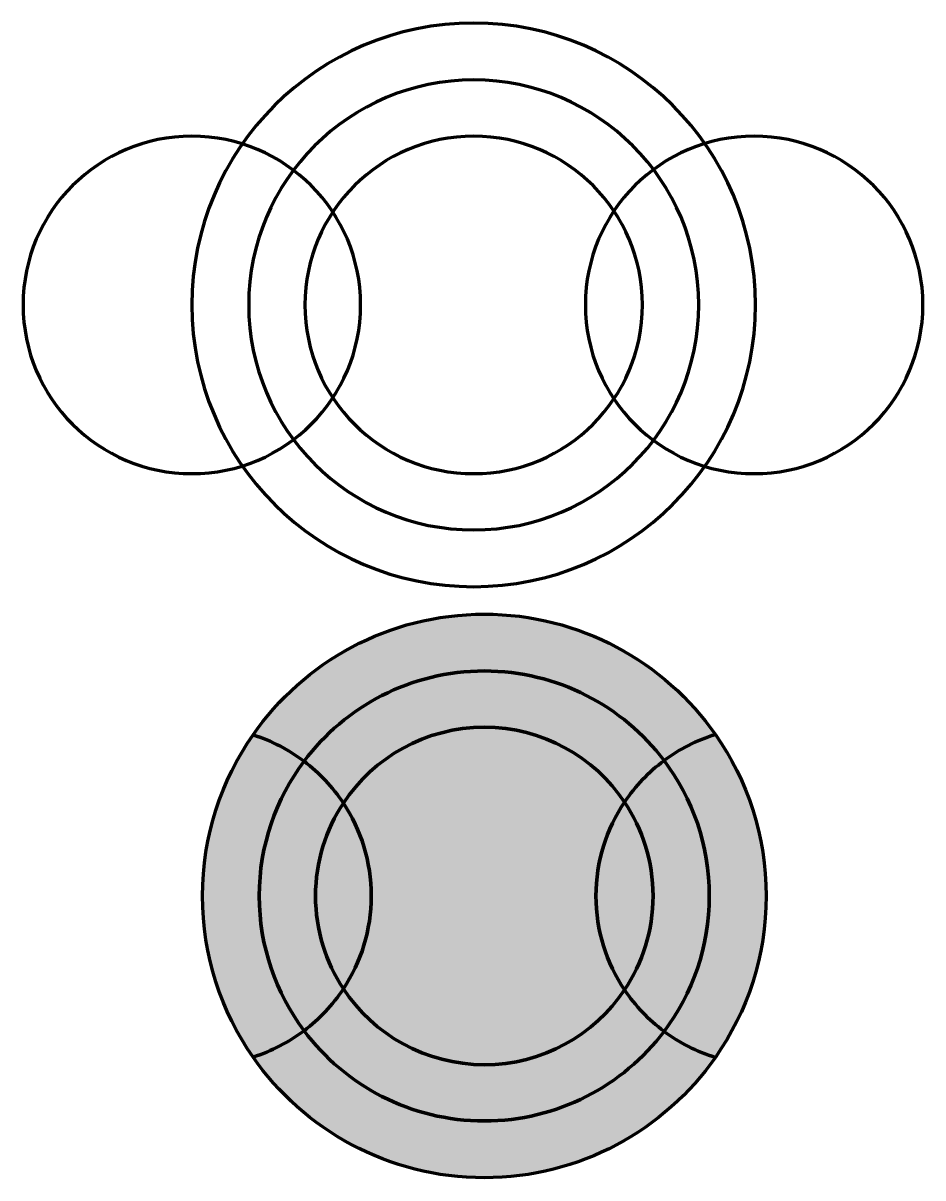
# Model space of a CAD drawing. Extents: x -314 to 895, y 16 to 1568.
import ezdxf

# ---------------------------------------------------------------- set-up
doc = ezdxf.new("R2010")
doc.units = 0
doc.header["$MEASUREMENT"] = 0
for name, color, linetype in [('BG_BL', 7, 'Continuous'), ('BG_G', 7, 'Continuous'), ('L', 7, 'Continuous')]:
    doc.layers.add(name, color=color, linetype=linetype)

# ---------------------------------------------------------------- blocks, each defined once
blk = doc.blocks.new('block 5')
at = {"layer": 'BG_G', "true_color": 0x898a8d}
h = blk.add_hatch(color=252, dxfattribs=at)
h.dxf.hatch_style = 2
edge = h.paths.add_edge_path()
edge.add_spline(control_points=[(3.6, 395), (3.6, 462.9), (26, 525.6), (63.8, 576.1), (43.4, 591.5), (20.2, 603.6), (-4.8, 611.4), (-47.6, 550.1), (-72.7, 475.5), (-72.7, 395), (-72.7, 314.5), (-47.6, 239.9), (-4.8, 178.6), (20.2, 186.4), (43.4, 198.5), (63.8, 213.9), (26, 264.4), (3.6, 327.1), (3.6, 395)], knot_values=[0, 0, 0, 0, 1, 1, 1, 2, 2, 2, 3, 3, 3, 4, 4, 4, 5, 5, 5, 6, 6, 6, 6], degree=3, periodic=1)
h = blk.add_hatch(color=252, dxfattribs=at)
h.dxf.hatch_style = 2
edge = h.paths.add_edge_path()
edge.add_spline(control_points=[(616.6, 611.7), (591.6, 603.9), (568.4, 591.9), (547.8, 576.5), (585.8, 525.9), (608.4, 463.1), (608.4, 395), (608.4, 326.9), (585.8, 264.1), (547.8, 213.5), (568.4, 198.1), (591.6, 186.1), (616.6, 178.3), (659.5, 239.7), (684.7, 314.4), (684.7, 395), (684.7, 475.6), (659.5, 550.3), (616.6, 611.7)], knot_values=[0, 0, 0, 0, 1, 1, 1, 2, 2, 2, 3, 3, 3, 4, 4, 4, 5, 5, 5, 6, 6, 6, 6], degree=3, periodic=1)
at = {"layer": 'BG_G', "lineweight": 0}
for points in [[(3.6, 395), (3.6, 462.9), (26, 525.6), (63.8, 576.1), (43.4, 591.5), (20.2, 603.6), (-4.8, 611.4), (-47.6, 550.1), (-72.7, 475.5), (-72.7, 395), (-72.7, 314.5), (-47.6, 239.9), (-4.8, 178.6), (20.2, 186.4), (43.4, 198.5), (63.8, 213.9), (26, 264.4), (3.6, 327.1), (3.6, 395)], [(616.6, 611.7), (591.6, 603.9), (568.4, 591.9), (547.8, 576.5), (585.8, 525.9), (608.4, 463.1), (608.4, 395), (608.4, 326.9), (585.8, 264.1), (547.8, 213.5), (568.4, 198.1), (591.6, 186.1), (616.6, 178.3), (659.5, 239.7), (684.7, 314.4), (684.7, 395), (684.7, 475.6), (659.5, 550.3), (616.6, 611.7)]]:
    blk.add_open_spline(points, degree=3, knots=[0, 0, 0, 0, 1, 1, 1, 2, 2, 2, 3, 3, 3, 4, 4, 4, 5, 5, 5, 6, 6, 6, 6], dxfattribs=at)
blk = doc.blocks.new('block 6')
at = {"layer": 'BG_G', "true_color": 0x6e6f72}
h = blk.add_hatch(color=8, dxfattribs=at)
h.dxf.hatch_style = 2
edge = h.paths.add_edge_path()
edge.add_spline(control_points=[(306, 697.4), (404.9, 697.4), (492.7, 649.9), (547.8, 576.5), (568.4, 591.9), (591.6, 603.9), (616.6, 611.7), (548.2, 709.6), (434.6, 773.7), (306, 773.7), (177.3, 773.7), (63.6, 709.5), (-4.8, 611.4), (20.2, 603.6), (43.4, 591.5), (63.8, 576.1), (119, 649.7), (206.9, 697.4), (306, 697.4)], knot_values=[0, 0, 0, 0, 1, 1, 1, 2, 2, 2, 3, 3, 3, 4, 4, 4, 5, 5, 5, 6, 6, 6, 6], degree=3, periodic=1)
h = blk.add_hatch(color=8, dxfattribs=at)
h.dxf.hatch_style = 2
edge = h.paths.add_edge_path()
edge.add_spline(control_points=[(116.6, 270.2), (93, 306), (79.2, 348.9), (79.2, 395), (79.2, 441.1), (93, 484), (116.6, 519.8), (102.4, 541.4), (84.5, 560.5), (63.8, 576.1), (26, 525.6), (3.6, 462.9), (3.6, 395), (3.6, 327.1), (26, 264.4), (63.8, 213.9), (84.5, 229.5), (102.4, 248.6), (116.6, 270.2)], knot_values=[0, 0, 0, 0, 1, 1, 1, 2, 2, 2, 3, 3, 3, 4, 4, 4, 5, 5, 5, 6, 6, 6, 6], degree=3, periodic=1)
h = blk.add_hatch(color=8, dxfattribs=at)
h.dxf.hatch_style = 2
edge = h.paths.add_edge_path()
edge.add_spline(control_points=[(494.9, 520.5), (518.8, 484.5), (532.8, 441.4), (532.8, 395), (532.8, 348.6), (518.8, 305.5), (494.9, 269.5), (509.2, 248), (527.2, 229), (547.8, 213.5), (585.8, 264.1), (608.4, 326.9), (608.4, 395), (608.4, 463.1), (585.8, 525.9), (547.8, 576.5), (527.2, 561), (509.2, 542), (494.9, 520.5)], knot_values=[0, 0, 0, 0, 1, 1, 1, 2, 2, 2, 3, 3, 3, 4, 4, 4, 5, 5, 5, 6, 6, 6, 6], degree=3, periodic=1)
h = blk.add_hatch(color=8, dxfattribs=at)
h.dxf.hatch_style = 2
edge = h.paths.add_edge_path()
edge.add_spline(control_points=[(306, 92.6), (206.9, 92.6), (119, 140.3), (63.8, 213.9), (43.4, 198.5), (20.2, 186.4), (-4.8, 178.6), (63.6, 80.5), (177.3, 16.3), (306, 16.3), (434.6, 16.3), (548.2, 80.4), (616.6, 178.3), (591.6, 186.1), (568.4, 198.1), (547.8, 213.5), (492.7, 140.1), (404.9, 92.6), (306, 92.6)], knot_values=[0, 0, 0, 0, 1, 1, 1, 2, 2, 2, 3, 3, 3, 4, 4, 4, 5, 5, 5, 6, 6, 6, 6], degree=3, periodic=1)
at = {"layer": 'BG_G', "lineweight": 0}
for points in [[(306, 697.4), (404.9, 697.4), (492.7, 649.9), (547.8, 576.5), (568.4, 591.9), (591.6, 603.9), (616.6, 611.7), (548.2, 709.6), (434.6, 773.7), (306, 773.7), (177.3, 773.7), (63.6, 709.5), (-4.8, 611.4), (20.2, 603.6), (43.4, 591.5), (63.8, 576.1), (119, 649.7), (206.9, 697.4), (306, 697.4)], [(116.6, 270.2), (93, 306), (79.2, 348.9), (79.2, 395), (79.2, 441.1), (93, 484), (116.6, 519.8), (102.4, 541.4), (84.5, 560.5), (63.8, 576.1), (26, 525.6), (3.6, 462.9), (3.6, 395), (3.6, 327.1), (26, 264.4), (63.8, 213.9), (84.5, 229.5), (102.4, 248.6), (116.6, 270.2)], [(494.9, 520.5), (518.8, 484.5), (532.8, 441.4), (532.8, 395), (532.8, 348.6), (518.8, 305.5), (494.9, 269.5), (509.2, 248), (527.2, 229), (547.8, 213.5), (585.8, 264.1), (608.4, 326.9), (608.4, 395), (608.4, 463.1), (585.8, 525.9), (547.8, 576.5), (527.2, 561), (509.2, 542), (494.9, 520.5)], [(306, 92.6), (206.9, 92.6), (119, 140.3), (63.8, 213.9), (43.4, 198.5), (20.2, 186.4), (-4.8, 178.6), (63.6, 80.5), (177.3, 16.3), (306, 16.3), (434.6, 16.3), (548.2, 80.4), (616.6, 178.3), (591.6, 186.1), (568.4, 198.1), (547.8, 213.5), (492.7, 140.1), (404.9, 92.6), (306, 92.6)]]:
    blk.add_open_spline(points, degree=3, knots=[0, 0, 0, 0, 1, 1, 1, 2, 2, 2, 3, 3, 3, 4, 4, 4, 5, 5, 5, 6, 6, 6, 6], dxfattribs=at)
blk = doc.blocks.new('block 7')
at = {"layer": 'BG_G', "true_color": 0x525254}
h = blk.add_hatch(color=251, dxfattribs=at)
h.dxf.hatch_style = 2
edge = h.paths.add_edge_path()
edge.add_spline(control_points=[(306, 697.4), (206.9, 697.4), (119, 649.7), (63.8, 576.1), (84.5, 560.5), (102.4, 541.4), (116.6, 519.8), (157.2, 581.2), (226.9, 621.8), (306, 621.8), (384.8, 621.8), (454.3, 581.5), (494.9, 520.5), (509.2, 542), (527.2, 561), (547.8, 576.5), (492.7, 649.9), (404.9, 697.4), (306, 697.4)], knot_values=[0, 0, 0, 0, 1, 1, 1, 2, 2, 2, 3, 3, 3, 4, 4, 4, 5, 5, 5, 6, 6, 6, 6], degree=3, periodic=1)
h = blk.add_hatch(color=251, dxfattribs=at)
h.dxf.hatch_style = 2
edge = h.paths.add_edge_path()
edge.add_spline(control_points=[(116.6, 270.2), (140.3, 306), (154.1, 348.9), (154.1, 395), (154.1, 441.1), (140.3, 484), (116.6, 519.8), (93, 484), (79.2, 441.1), (79.2, 395), (79.2, 348.9), (93, 306), (116.6, 270.2)], knot_values=[0, 0, 0, 0, 1, 1, 1, 2, 2, 2, 3, 3, 3, 4, 4, 4, 4], degree=3, periodic=1)
h = blk.add_hatch(color=251, dxfattribs=at)
h.dxf.hatch_style = 2
edge = h.paths.add_edge_path()
edge.add_spline(control_points=[(494.9, 269.5), (518.8, 305.5), (532.8, 348.6), (532.8, 395), (532.8, 441.4), (518.8, 484.5), (494.9, 520.5), (471, 484.5), (457, 441.4), (457, 395), (457, 348.6), (471, 305.5), (494.9, 269.5)], knot_values=[0, 0, 0, 0, 1, 1, 1, 2, 2, 2, 3, 3, 3, 4, 4, 4, 4], degree=3, periodic=1)
h = blk.add_hatch(color=251, dxfattribs=at)
h.dxf.hatch_style = 2
edge = h.paths.add_edge_path()
edge.add_spline(control_points=[(494.9, 269.5), (454.3, 208.5), (384.8, 168.2), (306, 168.2), (226.9, 168.2), (157.2, 208.8), (116.6, 270.2), (102.4, 248.6), (84.5, 229.5), (63.8, 213.9), (119, 140.3), (206.9, 92.6), (306, 92.6), (404.9, 92.6), (492.7, 140.1), (547.8, 213.5), (527.2, 229), (509.2, 248), (494.9, 269.5)], knot_values=[0, 0, 0, 0, 1, 1, 1, 2, 2, 2, 3, 3, 3, 4, 4, 4, 5, 5, 5, 6, 6, 6, 6], degree=3, periodic=1)
at = {"layer": 'BG_G', "lineweight": 0}
for points, knots in [([(306, 697.4), (206.9, 697.4), (119, 649.7), (63.8, 576.1), (84.5, 560.5), (102.4, 541.4), (116.6, 519.8), (157.2, 581.2), (226.9, 621.8), (306, 621.8), (384.8, 621.8), (454.3, 581.5), (494.9, 520.5), (509.2, 542), (527.2, 561), (547.8, 576.5), (492.7, 649.9), (404.9, 697.4), (306, 697.4)], [0, 0, 0, 0, 1, 1, 1, 2, 2, 2, 3, 3, 3, 4, 4, 4, 5, 5, 5, 6, 6, 6, 6]), ([(116.6, 270.2), (140.3, 306), (154.1, 348.9), (154.1, 395), (154.1, 441.1), (140.3, 484), (116.6, 519.8), (93, 484), (79.2, 441.1), (79.2, 395), (79.2, 348.9), (93, 306), (116.6, 270.2)], [0, 0, 0, 0, 1, 1, 1, 2, 2, 2, 3, 3, 3, 4, 4, 4, 4]), ([(494.9, 269.5), (518.8, 305.5), (532.8, 348.6), (532.8, 395), (532.8, 441.4), (518.8, 484.5), (494.9, 520.5), (471, 484.5), (457, 441.4), (457, 395), (457, 348.6), (471, 305.5), (494.9, 269.5)], [0, 0, 0, 0, 1, 1, 1, 2, 2, 2, 3, 3, 3, 4, 4, 4, 4]), ([(494.9, 269.5), (454.3, 208.5), (384.8, 168.2), (306, 168.2), (226.9, 168.2), (157.2, 208.8), (116.6, 270.2), (102.4, 248.6), (84.5, 229.5), (63.8, 213.9), (119, 140.3), (206.9, 92.6), (306, 92.6), (404.9, 92.6), (492.7, 140.1), (547.8, 213.5), (527.2, 229), (509.2, 248), (494.9, 269.5)], [0, 0, 0, 0, 1, 1, 1, 2, 2, 2, 3, 3, 3, 4, 4, 4, 5, 5, 5, 6, 6, 6, 6])]:
    blk.add_open_spline(points, degree=3, knots=knots, dxfattribs=at)
blk = doc.blocks.new('block 8')
at = {"layer": 'BG_BL', "true_color": 0xa8d5e3}
h = blk.add_hatch(color=9, dxfattribs=at)
h.dxf.hatch_style = 2
edge = h.paths.add_edge_path()
edge.add_spline(control_points=[(3.6, 395), (3.6, 462.9), (26, 525.6), (63.8, 576.1), (43.4, 591.5), (20.2, 603.6), (-4.8, 611.4), (-47.6, 550.1), (-72.7, 475.5), (-72.7, 395), (-72.7, 314.5), (-47.6, 239.9), (-4.8, 178.6), (20.2, 186.4), (43.4, 198.5), (63.8, 213.9), (26, 264.4), (3.6, 327.1), (3.6, 395)], knot_values=[0, 0, 0, 0, 1, 1, 1, 2, 2, 2, 3, 3, 3, 4, 4, 4, 5, 5, 5, 6, 6, 6, 6], degree=3, periodic=1)
h = blk.add_hatch(color=9, dxfattribs=at)
h.dxf.hatch_style = 2
edge = h.paths.add_edge_path()
edge.add_spline(control_points=[(616.6, 611.7), (591.6, 603.9), (568.4, 591.9), (547.8, 576.5), (585.8, 525.9), (608.4, 463.1), (608.4, 395), (608.4, 326.9), (585.8, 264.1), (547.8, 213.5), (568.4, 198.1), (591.6, 186.1), (616.6, 178.3), (659.5, 239.7), (684.7, 314.4), (684.7, 395), (684.7, 475.6), (659.5, 550.3), (616.6, 611.7)], knot_values=[0, 0, 0, 0, 1, 1, 1, 2, 2, 2, 3, 3, 3, 4, 4, 4, 5, 5, 5, 6, 6, 6, 6], degree=3, periodic=1)
at = {"layer": 'BG_BL', "lineweight": 0}
for points in [[(3.6, 395), (3.6, 462.9), (26, 525.6), (63.8, 576.1), (43.4, 591.5), (20.2, 603.6), (-4.8, 611.4), (-47.6, 550.1), (-72.7, 475.5), (-72.7, 395), (-72.7, 314.5), (-47.6, 239.9), (-4.8, 178.6), (20.2, 186.4), (43.4, 198.5), (63.8, 213.9), (26, 264.4), (3.6, 327.1), (3.6, 395)], [(616.6, 611.7), (591.6, 603.9), (568.4, 591.9), (547.8, 576.5), (585.8, 525.9), (608.4, 463.1), (608.4, 395), (608.4, 326.9), (585.8, 264.1), (547.8, 213.5), (568.4, 198.1), (591.6, 186.1), (616.6, 178.3), (659.5, 239.7), (684.7, 314.4), (684.7, 395), (684.7, 475.6), (659.5, 550.3), (616.6, 611.7)]]:
    blk.add_open_spline(points, degree=3, knots=[0, 0, 0, 0, 1, 1, 1, 2, 2, 2, 3, 3, 3, 4, 4, 4, 5, 5, 5, 6, 6, 6, 6], dxfattribs=at)
blk = doc.blocks.new('block 9')
at = {"layer": 'BG_BL', "true_color": 0x53a6ba}
h = blk.add_hatch(color=143, dxfattribs=at)
h.dxf.hatch_style = 2
edge = h.paths.add_edge_path()
edge.add_spline(control_points=[(306, 697.4), (404.9, 697.4), (492.7, 649.9), (547.8, 576.5), (568.4, 591.9), (591.6, 603.9), (616.6, 611.7), (548.2, 709.6), (434.6, 773.7), (306, 773.7), (177.3, 773.7), (63.6, 709.5), (-4.8, 611.4), (20.2, 603.6), (43.4, 591.5), (63.8, 576.1), (119, 649.7), (206.9, 697.4), (306, 697.4)], knot_values=[0, 0, 0, 0, 1, 1, 1, 2, 2, 2, 3, 3, 3, 4, 4, 4, 5, 5, 5, 6, 6, 6, 6], degree=3, periodic=1)
h = blk.add_hatch(color=143, dxfattribs=at)
h.dxf.hatch_style = 2
edge = h.paths.add_edge_path()
edge.add_spline(control_points=[(116.6, 270.2), (93, 306), (79.2, 348.9), (79.2, 395), (79.2, 441.1), (93, 484), (116.6, 519.8), (102.4, 541.4), (84.5, 560.5), (63.8, 576.1), (26, 525.6), (3.6, 462.9), (3.6, 395), (3.6, 327.1), (26, 264.4), (63.8, 213.9), (84.5, 229.5), (102.4, 248.6), (116.6, 270.2)], knot_values=[0, 0, 0, 0, 1, 1, 1, 2, 2, 2, 3, 3, 3, 4, 4, 4, 5, 5, 5, 6, 6, 6, 6], degree=3, periodic=1)
h = blk.add_hatch(color=143, dxfattribs=at)
h.dxf.hatch_style = 2
edge = h.paths.add_edge_path()
edge.add_spline(control_points=[(494.9, 520.5), (518.8, 484.5), (532.8, 441.4), (532.8, 395), (532.8, 348.6), (518.8, 305.5), (494.9, 269.5), (509.2, 248), (527.2, 229), (547.8, 213.5), (585.8, 264.1), (608.4, 326.9), (608.4, 395), (608.4, 463.1), (585.8, 525.9), (547.8, 576.5), (527.2, 561), (509.2, 542), (494.9, 520.5)], knot_values=[0, 0, 0, 0, 1, 1, 1, 2, 2, 2, 3, 3, 3, 4, 4, 4, 5, 5, 5, 6, 6, 6, 6], degree=3, periodic=1)
h = blk.add_hatch(color=143, dxfattribs=at)
h.dxf.hatch_style = 2
edge = h.paths.add_edge_path()
edge.add_spline(control_points=[(306, 92.6), (206.9, 92.6), (119, 140.3), (63.8, 213.9), (43.4, 198.5), (20.2, 186.4), (-4.8, 178.6), (63.6, 80.5), (177.3, 16.3), (306, 16.3), (434.6, 16.3), (548.2, 80.4), (616.6, 178.3), (591.6, 186.1), (568.4, 198.1), (547.8, 213.5), (492.7, 140.1), (404.9, 92.6), (306, 92.6)], knot_values=[0, 0, 0, 0, 1, 1, 1, 2, 2, 2, 3, 3, 3, 4, 4, 4, 5, 5, 5, 6, 6, 6, 6], degree=3, periodic=1)
at = {"layer": 'BG_BL', "lineweight": 0}
for points in [[(306, 697.4), (404.9, 697.4), (492.7, 649.9), (547.8, 576.5), (568.4, 591.9), (591.6, 603.9), (616.6, 611.7), (548.2, 709.6), (434.6, 773.7), (306, 773.7), (177.3, 773.7), (63.6, 709.5), (-4.8, 611.4), (20.2, 603.6), (43.4, 591.5), (63.8, 576.1), (119, 649.7), (206.9, 697.4), (306, 697.4)], [(116.6, 270.2), (93, 306), (79.2, 348.9), (79.2, 395), (79.2, 441.1), (93, 484), (116.6, 519.8), (102.4, 541.4), (84.5, 560.5), (63.8, 576.1), (26, 525.6), (3.6, 462.9), (3.6, 395), (3.6, 327.1), (26, 264.4), (63.8, 213.9), (84.5, 229.5), (102.4, 248.6), (116.6, 270.2)], [(494.9, 520.5), (518.8, 484.5), (532.8, 441.4), (532.8, 395), (532.8, 348.6), (518.8, 305.5), (494.9, 269.5), (509.2, 248), (527.2, 229), (547.8, 213.5), (585.8, 264.1), (608.4, 326.9), (608.4, 395), (608.4, 463.1), (585.8, 525.9), (547.8, 576.5), (527.2, 561), (509.2, 542), (494.9, 520.5)], [(306, 92.6), (206.9, 92.6), (119, 140.3), (63.8, 213.9), (43.4, 198.5), (20.2, 186.4), (-4.8, 178.6), (63.6, 80.5), (177.3, 16.3), (306, 16.3), (434.6, 16.3), (548.2, 80.4), (616.6, 178.3), (591.6, 186.1), (568.4, 198.1), (547.8, 213.5), (492.7, 140.1), (404.9, 92.6), (306, 92.6)]]:
    blk.add_open_spline(points, degree=3, knots=[0, 0, 0, 0, 1, 1, 1, 2, 2, 2, 3, 3, 3, 4, 4, 4, 5, 5, 5, 6, 6, 6, 6], dxfattribs=at)
blk = doc.blocks.new('block 10')
at = {"layer": 'BG_BL', "true_color": 0x3a8091}
h = blk.add_hatch(color=137, dxfattribs=at)
h.dxf.hatch_style = 2
edge = h.paths.add_edge_path()
edge.add_spline(control_points=[(306, 697.4), (206.9, 697.4), (119, 649.7), (63.8, 576.1), (84.5, 560.5), (102.4, 541.4), (116.6, 519.8), (157.2, 581.2), (226.9, 621.8), (306, 621.8), (384.8, 621.8), (454.3, 581.5), (494.9, 520.5), (509.2, 542), (527.2, 561), (547.8, 576.5), (492.7, 649.9), (404.9, 697.4), (306, 697.4)], knot_values=[0, 0, 0, 0, 1, 1, 1, 2, 2, 2, 3, 3, 3, 4, 4, 4, 5, 5, 5, 6, 6, 6, 6], degree=3, periodic=1)
h = blk.add_hatch(color=137, dxfattribs=at)
h.dxf.hatch_style = 2
edge = h.paths.add_edge_path()
edge.add_spline(control_points=[(116.6, 270.2), (140.3, 306), (154.1, 348.9), (154.1, 395), (154.1, 441.1), (140.3, 484), (116.6, 519.8), (93, 484), (79.2, 441.1), (79.2, 395), (79.2, 348.9), (93, 306), (116.6, 270.2)], knot_values=[0, 0, 0, 0, 1, 1, 1, 2, 2, 2, 3, 3, 3, 4, 4, 4, 4], degree=3, periodic=1)
h = blk.add_hatch(color=137, dxfattribs=at)
h.dxf.hatch_style = 2
edge = h.paths.add_edge_path()
edge.add_spline(control_points=[(494.9, 269.5), (518.8, 305.5), (532.8, 348.6), (532.8, 395), (532.8, 441.4), (518.8, 484.5), (494.9, 520.5), (471, 484.5), (457, 441.4), (457, 395), (457, 348.6), (471, 305.5), (494.9, 269.5)], knot_values=[0, 0, 0, 0, 1, 1, 1, 2, 2, 2, 3, 3, 3, 4, 4, 4, 4], degree=3, periodic=1)
h = blk.add_hatch(color=137, dxfattribs=at)
h.dxf.hatch_style = 2
edge = h.paths.add_edge_path()
edge.add_spline(control_points=[(494.9, 269.5), (454.3, 208.5), (384.8, 168.2), (306, 168.2), (226.9, 168.2), (157.2, 208.8), (116.6, 270.2), (102.4, 248.6), (84.5, 229.5), (63.8, 213.9), (119, 140.3), (206.9, 92.6), (306, 92.6), (404.9, 92.6), (492.7, 140.1), (547.8, 213.5), (527.2, 229), (509.2, 248), (494.9, 269.5)], knot_values=[0, 0, 0, 0, 1, 1, 1, 2, 2, 2, 3, 3, 3, 4, 4, 4, 5, 5, 5, 6, 6, 6, 6], degree=3, periodic=1)
at = {"layer": 'BG_BL', "lineweight": 0}
for points, knots in [([(306, 697.4), (206.9, 697.4), (119, 649.7), (63.8, 576.1), (84.5, 560.5), (102.4, 541.4), (116.6, 519.8), (157.2, 581.2), (226.9, 621.8), (306, 621.8), (384.8, 621.8), (454.3, 581.5), (494.9, 520.5), (509.2, 542), (527.2, 561), (547.8, 576.5), (492.7, 649.9), (404.9, 697.4), (306, 697.4)], [0, 0, 0, 0, 1, 1, 1, 2, 2, 2, 3, 3, 3, 4, 4, 4, 5, 5, 5, 6, 6, 6, 6]), ([(116.6, 270.2), (140.3, 306), (154.1, 348.9), (154.1, 395), (154.1, 441.1), (140.3, 484), (116.6, 519.8), (93, 484), (79.2, 441.1), (79.2, 395), (79.2, 348.9), (93, 306), (116.6, 270.2)], [0, 0, 0, 0, 1, 1, 1, 2, 2, 2, 3, 3, 3, 4, 4, 4, 4]), ([(494.9, 269.5), (518.8, 305.5), (532.8, 348.6), (532.8, 395), (532.8, 441.4), (518.8, 484.5), (494.9, 520.5), (471, 484.5), (457, 441.4), (457, 395), (457, 348.6), (471, 305.5), (494.9, 269.5)], [0, 0, 0, 0, 1, 1, 1, 2, 2, 2, 3, 3, 3, 4, 4, 4, 4]), ([(494.9, 269.5), (454.3, 208.5), (384.8, 168.2), (306, 168.2), (226.9, 168.2), (157.2, 208.8), (116.6, 270.2), (102.4, 248.6), (84.5, 229.5), (63.8, 213.9), (119, 140.3), (206.9, 92.6), (306, 92.6), (404.9, 92.6), (492.7, 140.1), (547.8, 213.5), (527.2, 229), (509.2, 248), (494.9, 269.5)], [0, 0, 0, 0, 1, 1, 1, 2, 2, 2, 3, 3, 3, 4, 4, 4, 5, 5, 5, 6, 6, 6, 6])]:
    blk.add_open_spline(points, degree=3, knots=knots, dxfattribs=at)
blk = doc.blocks.new('block 50')
at = {"layer": 'L', "color": 254, "lineweight": 106, "true_color": 0xebeaea}
for points, knots in [([(305.8, 697.5), (404.4, 697.5), (492.1, 650.3), (547.3, 577.1), (567.8, 592.5), (591.1, 604.4), (616.3, 612.1), (547.8, 709.9), (434.2, 773.9), (305.8, 773.9), (177.1, 773.9), (63.4, 709.7), (-5, 611.6), (20, 603.7), (43.1, 591.7), (63.6, 576.2), (118.7, 649.9), (206.7, 697.5), (305.8, 697.5)], [0, 0, 0, 0, 1, 1, 1, 2, 2, 2, 3, 3, 3, 4, 4, 4, 5, 5, 5, 6, 6, 6, 6]), ([(305.8, 697.5), (206.7, 697.5), (118.7, 649.9), (63.6, 576.2), (84.2, 560.6), (102.1, 541.6), (116.4, 520), (157, 581.4), (226.6, 621.9), (305.8, 621.9), (384.3, 621.9), (453.5, 582), (494.2, 521.4), (508.6, 542.9), (526.6, 561.7), (547.3, 577.1), (492.1, 650.3), (404.4, 697.5), (305.8, 697.5)], [0, 0, 0, 0, 1, 1, 1, 2, 2, 2, 3, 3, 3, 4, 4, 4, 5, 5, 5, 6, 6, 6, 6]), ([(116.4, 270.4), (157, 208.9), (226.6, 168.4), (305.8, 168.4), (384.3, 168.4), (453.5, 208.3), (494.2, 268.9), (470, 305), (455.8, 348.4), (455.8, 395.2), (455.8, 441.9), (470, 485.3), (494.2, 521.4), (453.5, 582), (384.3, 621.9), (305.8, 621.9), (226.6, 621.9), (157, 581.4), (116.4, 520), (140.1, 484.2), (153.8, 441.3), (153.8, 395.2), (153.8, 349.1), (140.1, 306.2), (116.4, 270.4)], [0, 0, 0, 0, 1, 1, 1, 2, 2, 2, 3, 3, 3, 4, 4, 4, 5, 5, 5, 6, 6, 6, 7, 7, 7, 8, 8, 8, 8]), ([(3.4, 395.2), (3.4, 463.1), (25.8, 525.8), (63.6, 576.2), (43.1, 591.7), (20, 603.7), (-5, 611.6), (-47.8, 550.2), (-72.9, 475.6), (-72.9, 395.2), (-72.9, 314.7), (-47.8, 240.1), (-5, 178.7), (20, 186.6), (43.1, 198.7), (63.6, 214.1), (25.8, 264.6), (3.4, 327.3), (3.4, 395.2)], [0, 0, 0, 0, 1, 1, 1, 2, 2, 2, 3, 3, 3, 4, 4, 4, 5, 5, 5, 6, 6, 6, 6]), ([(616.3, 612.1), (591.1, 604.4), (567.8, 592.5), (547.3, 577.1), (585.5, 526.5), (608.1, 463.5), (608.1, 395.2), (608.1, 326.8), (585.5, 263.8), (547.3, 213.2), (567.8, 197.9), (591.1, 185.9), (616.3, 178.3), (659.3, 239.7), (684.5, 314.5), (684.5, 395.2), (684.5, 475.8), (659.3, 550.6), (616.3, 612.1)], [0, 0, 0, 0, 1, 1, 1, 2, 2, 2, 3, 3, 3, 4, 4, 4, 5, 5, 5, 6, 6, 6, 6]), ([(116.4, 270.4), (92.8, 306.2), (79, 349.1), (79, 395.2), (79, 441.3), (92.8, 484.2), (116.4, 520), (102.1, 541.6), (84.2, 560.6), (63.6, 576.2), (25.8, 525.8), (3.4, 463.1), (3.4, 395.2), (3.4, 327.3), (25.8, 264.6), (63.6, 214.1), (84.2, 229.7), (102.1, 248.7), (116.4, 270.4)], [0, 0, 0, 0, 1, 1, 1, 2, 2, 2, 3, 3, 3, 4, 4, 4, 5, 5, 5, 6, 6, 6, 6]), ([(494.2, 521.4), (518.4, 485.3), (532.5, 441.9), (532.5, 395.2), (532.5, 348.4), (518.4, 305), (494.2, 268.9), (508.6, 247.5), (526.6, 228.6), (547.3, 213.2), (585.5, 263.8), (608.1, 326.8), (608.1, 395.2), (608.1, 463.5), (585.5, 526.5), (547.3, 577.1), (526.6, 561.7), (508.6, 542.9), (494.2, 521.4)], [0, 0, 0, 0, 1, 1, 1, 2, 2, 2, 3, 3, 3, 4, 4, 4, 5, 5, 5, 6, 6, 6, 6]), ([(116.4, 270.4), (140.1, 306.2), (153.8, 349.1), (153.8, 395.2), (153.8, 441.3), (140.1, 484.2), (116.4, 520), (92.8, 484.2), (79, 441.3), (79, 395.2), (79, 349.1), (92.8, 306.2), (116.4, 270.4)], [0, 0, 0, 0, 1, 1, 1, 2, 2, 2, 3, 3, 3, 4, 4, 4, 4]), ([(494.2, 268.9), (518.4, 305), (532.5, 348.4), (532.5, 395.2), (532.5, 441.9), (518.4, 485.3), (494.2, 521.4), (470, 485.3), (455.8, 441.9), (455.8, 395.2), (455.8, 348.4), (470, 305), (494.2, 268.9)], [0, 0, 0, 0, 1, 1, 1, 2, 2, 2, 3, 3, 3, 4, 4, 4, 4]), ([(494.2, 268.9), (453.5, 208.3), (384.3, 168.4), (305.8, 168.4), (226.6, 168.4), (157, 208.9), (116.4, 270.4), (102.1, 248.7), (84.2, 229.7), (63.6, 214.1), (118.7, 140.5), (206.7, 92.8), (305.8, 92.8), (404.4, 92.8), (492.1, 140.1), (547.3, 213.2), (526.6, 228.6), (508.6, 247.5), (494.2, 268.9)], [0, 0, 0, 0, 1, 1, 1, 2, 2, 2, 3, 3, 3, 4, 4, 4, 5, 5, 5, 6, 6, 6, 6]), ([(305.8, 92.8), (206.7, 92.8), (118.7, 140.5), (63.6, 214.1), (43.1, 198.7), (20, 186.6), (-5, 178.7), (63.4, 80.6), (177.1, 16.5), (305.8, 16.5), (434.2, 16.5), (547.8, 80.4), (616.3, 178.3), (591.1, 185.9), (567.8, 197.9), (547.3, 213.2), (492.1, 140.1), (404.4, 92.8), (305.8, 92.8)], [0, 0, 0, 0, 1, 1, 1, 2, 2, 2, 3, 3, 3, 4, 4, 4, 5, 5, 5, 6, 6, 6, 6])]:
    blk.add_open_spline(points, degree=3, knots=knots, dxfattribs=at)

msp = doc.modelspace()

# ---------------------------------------------------------------- hatches: boundary and pattern name
at = {"layer": 'BG_BL', "true_color": 0x29616d}
h = msp.add_hatch(color=157, dxfattribs=at)
h.dxf.hatch_style = 2
edge = h.paths.add_edge_path()
edge.add_spline(control_points=[(116.6, 270.2), (157.2, 208.8), (226.9, 168.2), (306, 168.2), (384.8, 168.2), (454.3, 208.5), (494.9, 269.5), (471, 305.5), (457, 348.6), (457, 395), (457, 441.4), (471, 484.5), (494.9, 520.5), (454.3, 581.5), (384.8, 621.8), (306, 621.8), (226.9, 621.8), (157.2, 581.2), (116.6, 519.8), (140.3, 484), (154.1, 441.1), (154.1, 395), (154.1, 348.9), (140.3, 306), (116.6, 270.2)], knot_values=[0, 0, 0, 0, 1, 1, 1, 2, 2, 2, 3, 3, 3, 4, 4, 4, 5, 5, 5, 6, 6, 6, 7, 7, 7, 8, 8, 8, 8], degree=3, periodic=1)
at = {"layer": 'BG_G', "true_color": 0x3d3d3e}
h = msp.add_hatch(color=250, dxfattribs=at)
h.dxf.hatch_style = 2
edge = h.paths.add_edge_path()
edge.add_spline(control_points=[(116.6, 270.2), (157.2, 208.8), (226.9, 168.2), (306, 168.2), (384.8, 168.2), (454.3, 208.5), (494.9, 269.5), (471, 305.5), (457, 348.6), (457, 395), (457, 441.4), (471, 484.5), (494.9, 520.5), (454.3, 581.5), (384.8, 621.8), (306, 621.8), (226.9, 621.8), (157.2, 581.2), (116.6, 519.8), (140.3, 484), (154.1, 441.1), (154.1, 395), (154.1, 348.9), (140.3, 306), (116.6, 270.2)], knot_values=[0, 0, 0, 0, 1, 1, 1, 2, 2, 2, 3, 3, 3, 4, 4, 4, 5, 5, 5, 6, 6, 6, 7, 7, 7, 8, 8, 8, 8], degree=3, periodic=1)

# ---------------------------------------------------------------- linework, layer by layer
at = {"layer": 'BG_BL', "lineweight": 0}
msp.add_open_spline([(116.6, 270.2), (157.2, 208.8), (226.9, 168.2), (306, 168.2), (384.8, 168.2), (454.3, 208.5), (494.9, 269.5), (471, 305.5), (457, 348.6), (457, 395), (457, 441.4), (471, 484.5), (494.9, 520.5), (454.3, 581.5), (384.8, 621.8), (306, 621.8), (226.9, 621.8), (157.2, 581.2), (116.6, 519.8), (140.3, 484), (154.1, 441.1), (154.1, 395), (154.1, 348.9), (140.3, 306), (116.6, 270.2)], degree=3, knots=[0, 0, 0, 0, 1, 1, 1, 2, 2, 2, 3, 3, 3, 4, 4, 4, 5, 5, 5, 6, 6, 6, 7, 7, 7, 8, 8, 8, 8], dxfattribs=at)
at = {"layer": 'BG_G', "lineweight": 0}
msp.add_open_spline([(116.6, 270.2), (157.2, 208.8), (226.9, 168.2), (306, 168.2), (384.8, 168.2), (454.3, 208.5), (494.9, 269.5), (471, 305.5), (457, 348.6), (457, 395), (457, 441.4), (471, 484.5), (494.9, 520.5), (454.3, 581.5), (384.8, 621.8), (306, 621.8), (226.9, 621.8), (157.2, 581.2), (116.6, 519.8), (140.3, 484), (154.1, 441.1), (154.1, 395), (154.1, 348.9), (140.3, 306), (116.6, 270.2)], degree=3, knots=[0, 0, 0, 0, 1, 1, 1, 2, 2, 2, 3, 3, 3, 4, 4, 4, 5, 5, 5, 6, 6, 6, 7, 7, 7, 8, 8, 8, 8], dxfattribs=at)
at = {"layer": 'L', "color": 133, "lineweight": 106, "true_color": 0x67c9d3}
for points in [[(670.2, 1189.5), (670.2, 980.3), (500.7, 810.8), (291.5, 810.8), (82.4, 810.8), (-87.2, 980.3), (-87.2, 1189.5), (-87.2, 1398.6), (82.4, 1568.2), (291.5, 1568.2), (500.7, 1568.2), (670.2, 1398.6), (670.2, 1189.5)], [(593.9, 1189.5), (593.9, 1022.5), (458.5, 887.1), (291.5, 887.1), (124.5, 887.1), (-10.8, 1022.5), (-10.8, 1189.5), (-10.8, 1356.5), (124.5, 1491.8), (291.5, 1491.8), (458.5, 1491.8), (593.9, 1356.5), (593.9, 1189.5)], [(139.6, 1189.5), (139.6, 1064.2), (38.1, 962.7), (-87.2, 962.7), (-212.4, 962.7), (-314, 1064.2), (-314, 1189.5), (-314, 1314.7), (-212.4, 1416.2), (-87.2, 1416.2), (38.1, 1416.2), (139.6, 1314.7), (139.6, 1189.5)], [(518.3, 1189.5), (518.3, 1064.2), (416.8, 962.7), (291.5, 962.7), (166.3, 962.7), (64.8, 1064.2), (64.8, 1189.5), (64.8, 1314.7), (166.3, 1416.2), (291.5, 1416.2), (416.8, 1416.2), (518.3, 1314.7), (518.3, 1189.5)], [(895.1, 1189.5), (895.1, 1064.2), (793.6, 962.7), (668.3, 962.7), (543.1, 962.7), (441.6, 1064.2), (441.6, 1189.5), (441.6, 1314.7), (543.1, 1416.2), (668.3, 1416.2), (793.6, 1416.2), (895.1, 1314.7), (895.1, 1189.5)]]:
    msp.add_open_spline(points, degree=3, knots=[0, 0, 0, 0, 1, 1, 1, 2, 2, 2, 3, 3, 3, 4, 4, 4, 4], dxfattribs=at)

# ---------------------------------------------------------------- block references
at = {"layer": 'BG_BL'}
for name in ['block 9', 'block 10', 'block 8']:
    msp.add_blockref(name, (0, 0), dxfattribs=at)
at = {"layer": 'BG_G'}
for name in ['block 6', 'block 7', 'block 5']:
    msp.add_blockref(name, (0, 0), dxfattribs=at)
at = {"layer": 'L'}
msp.add_blockref('block 50', (0, 0), dxfattribs=at)

doc.saveas('drawing.dxf')
